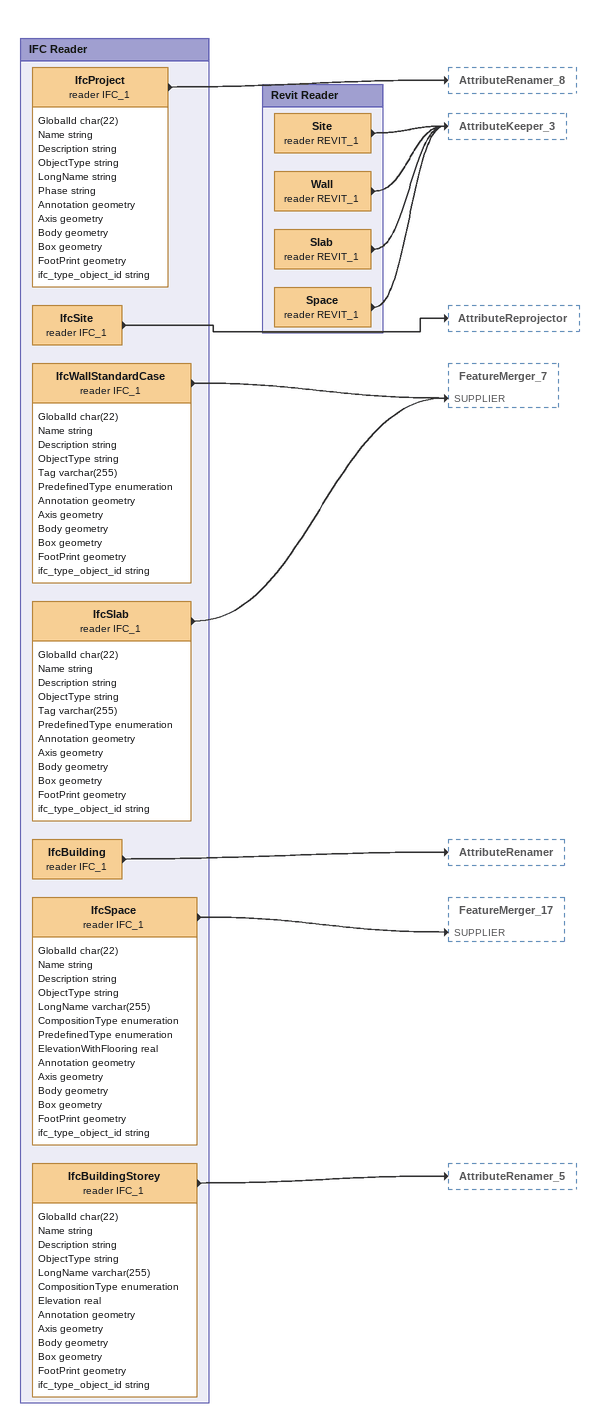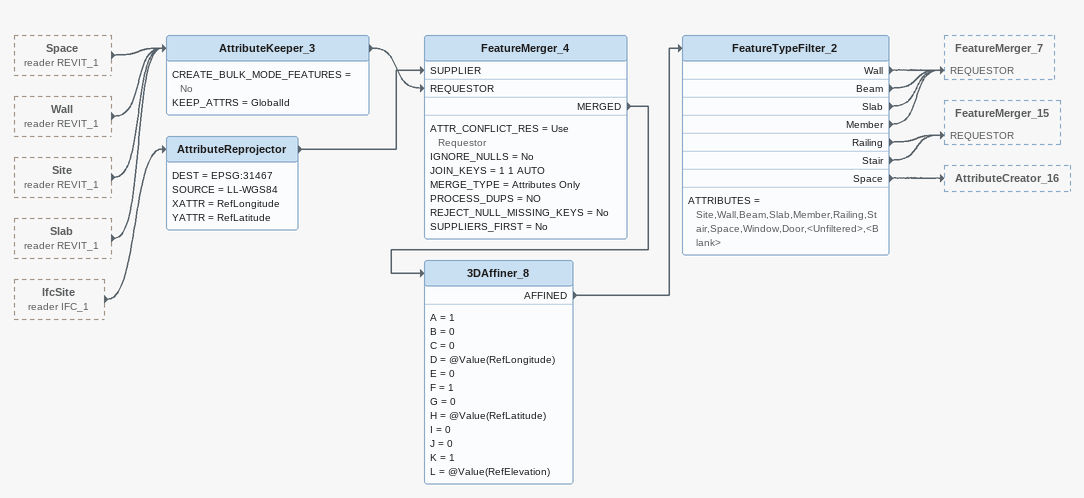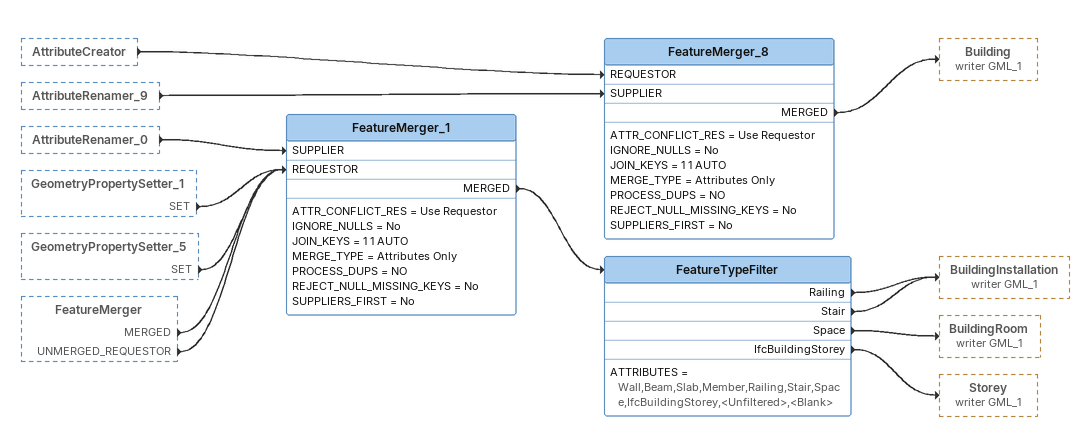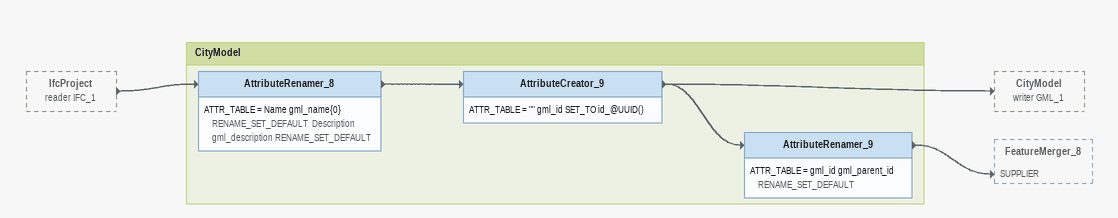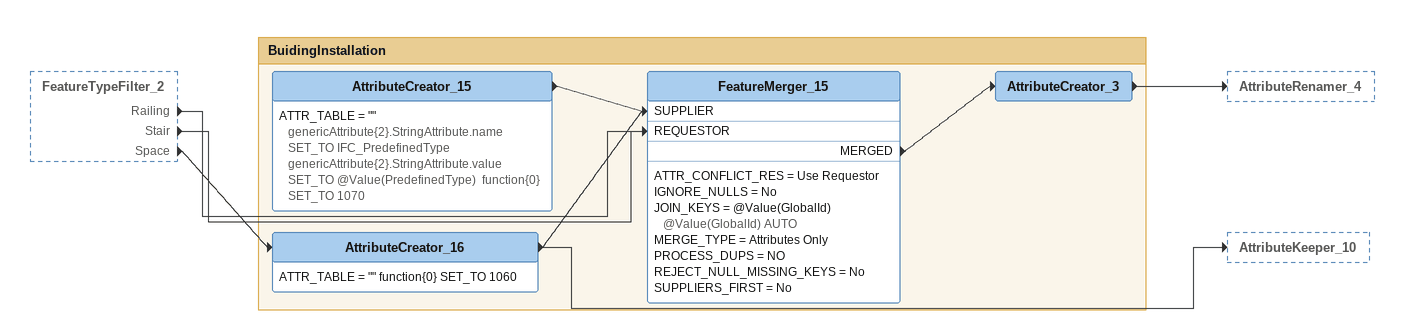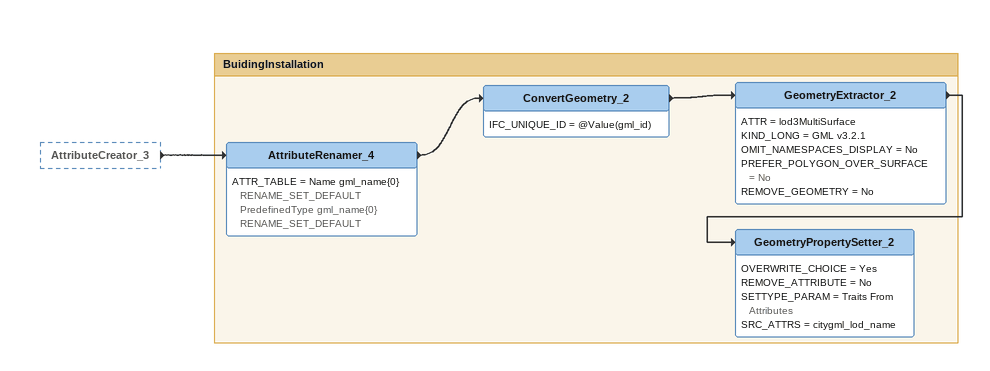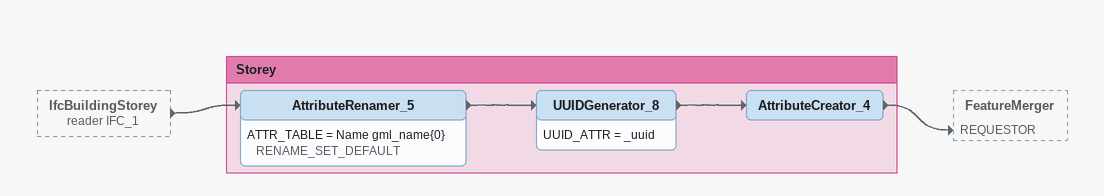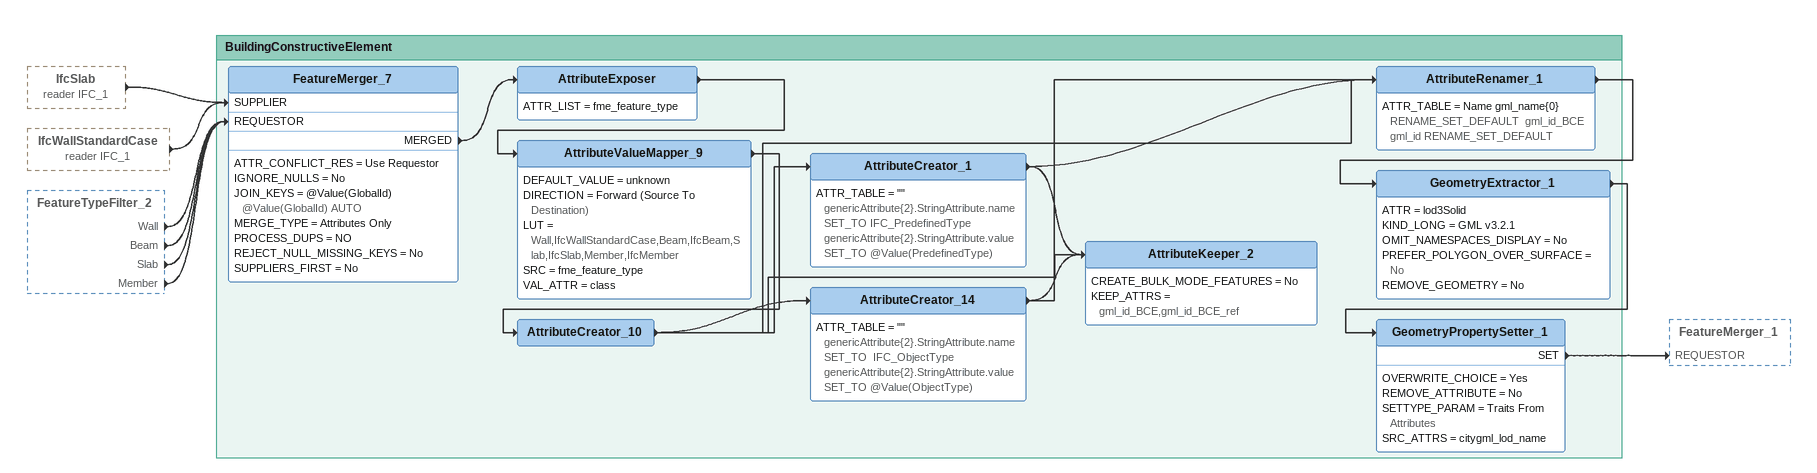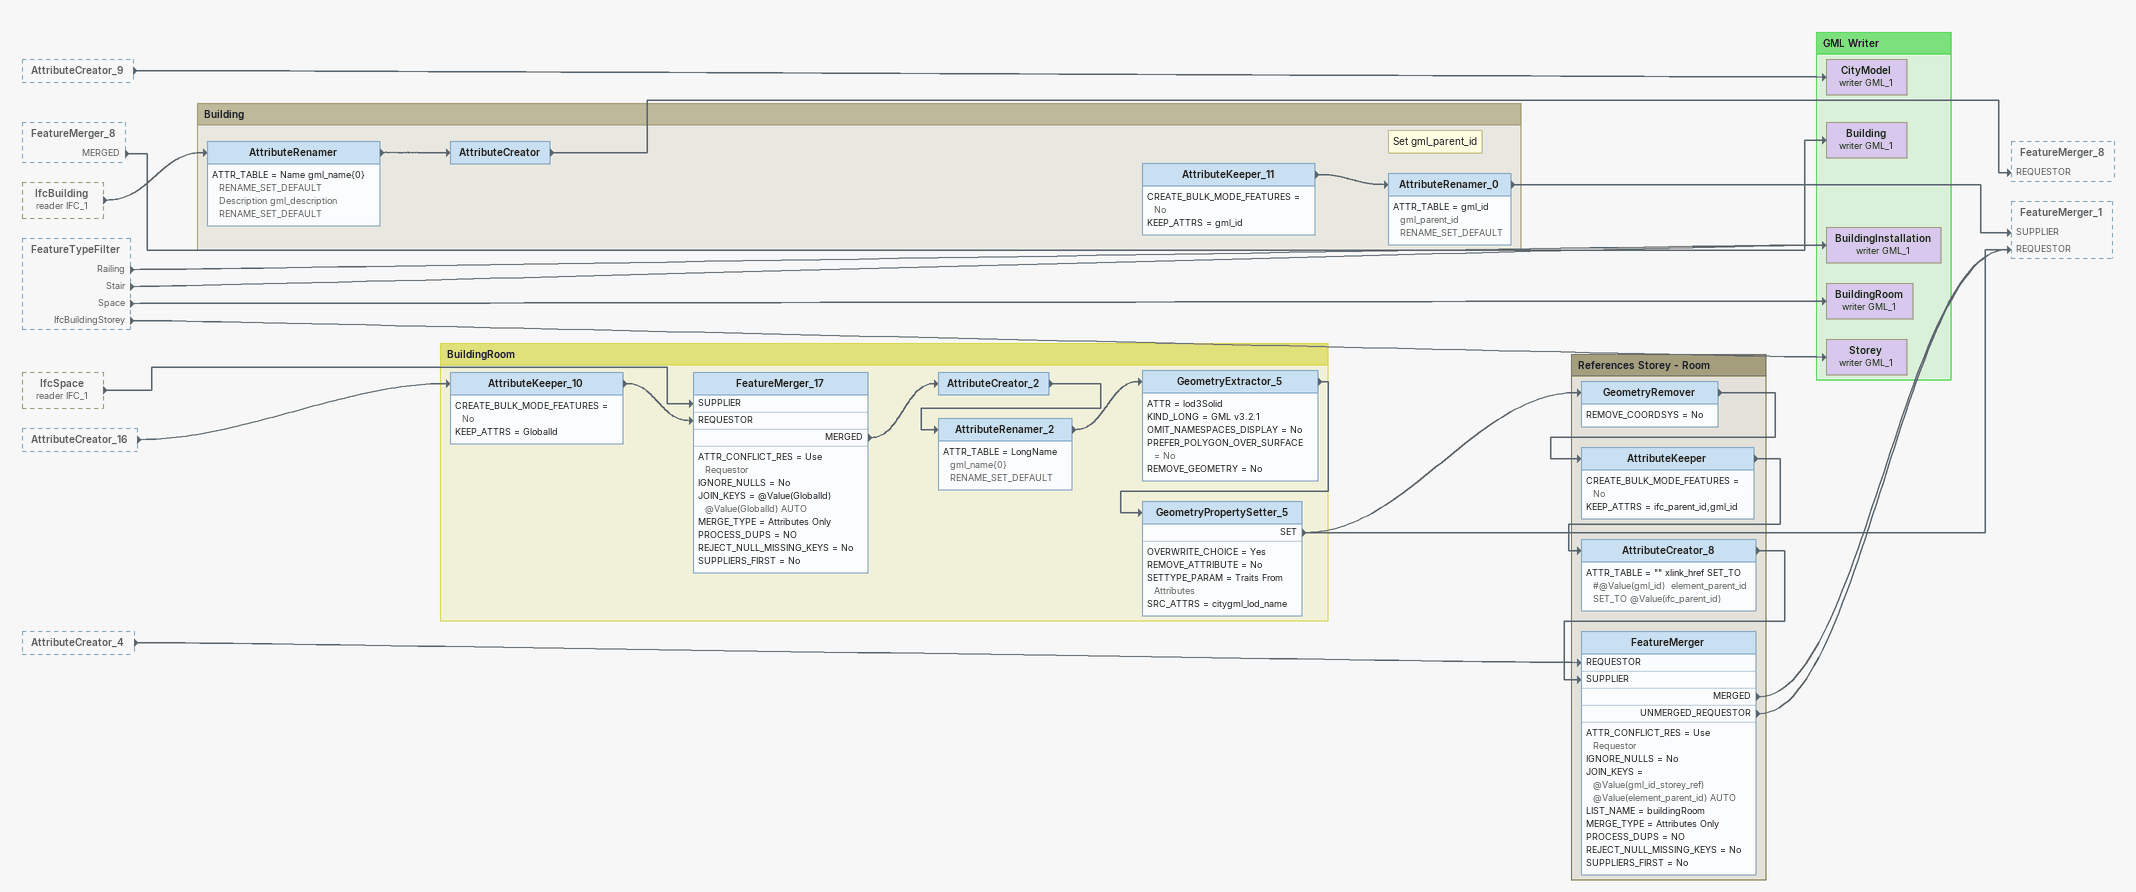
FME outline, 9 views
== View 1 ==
Bookmark: IFC Reader
IfcProject (reader IFC_1)
    attributes: GlobalId char(22), Name string, Description string, ObjectType string, LongName string, Phase string, Annotation geometry, Axis geometry, Body geometry, Box geometry, FootPrint geometry, ifc_type_object_id string
    -> AttributeRenamer_8
IfcSite (reader IFC_1)
    -> AttributeReprojector
IfcWallStandardCase (reader IFC_1)
    attributes: GlobalId char(22), Name string, Description string, ObjectType string, Tag varchar(255), PredefinedType enumeration, Annotation geometry, Axis geometry, Body geometry, Box geometry, FootPrint geometry, ifc_type_object_id string
    -> FeatureMerger_7 [SUPPLIER]
IfcSlab (reader IFC_1)
    attributes: GlobalId char(22), Name string, Description string, ObjectType string, Tag varchar(255), PredefinedType enumeration, Annotation geometry, Axis geometry, Body geometry, Box geometry, FootPrint geometry, ifc_type_object_id string
    -> FeatureMerger_7 [SUPPLIER]
IfcBuilding (reader IFC_1)
    -> AttributeRenamer
IfcSpace (reader IFC_1)
    attributes: GlobalId char(22), Name string, Description string, ObjectType string, LongName varchar(255), CompositionType enumeration, PredefinedType enumeration, ElevationWithFlooring real, Annotation geometry, Axis geometry, Body geometry, Box geometry, FootPrint geometry, ifc_type_object_id string
    -> FeatureMerger_17 [SUPPLIER]
IfcBuildingStorey (reader IFC_1)
    attributes: GlobalId char(22), Name string, Description string, ObjectType string, LongName varchar(255), CompositionType enumeration, Elevation real, Annotation geometry, Axis geometry, Body geometry, Box geometry, FootPrint geometry, ifc_type_object_id string
    -> AttributeRenamer_5

Bookmark: Revit Reader
Site (reader REVIT_1)
    -> AttributeKeeper_3
Wall (reader REVIT_1)
    -> AttributeKeeper_3
Slab (reader REVIT_1)
    -> AttributeKeeper_3
Space (reader REVIT_1)
    -> AttributeKeeper_3

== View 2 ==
Space (reader REVIT_1) [outside]
    -> AttributeKeeper_3
Wall (reader REVIT_1) [outside]
    -> AttributeKeeper_3
Site (reader REVIT_1) [outside]
    -> AttributeKeeper_3
Slab (reader REVIT_1) [outside]
    -> AttributeKeeper_3
IfcSite (reader IFC_1) [outside]
    -> AttributeReprojector
AttributeReprojector
    DEST = EPSG:31467
    SOURCE = LL-WGS84
    XATTR = RefLongitude
    YATTR = RefLatitude
    -> FeatureMerger_4 [SUPPLIER]
AttributeKeeper_3
    CREATE_BULK_MODE_FEATURES = No
    KEEP_ATTRS = GlobalId
    -> FeatureMerger_4 [REQUESTOR]
FeatureMerger_4
    ATTR_CONFLICT_RES = Use Requestor
    IGNORE_NULLS = No
    JOIN_KEYS = 1 1 AUTO
    MERGE_TYPE = Attributes Only
    PROCESS_DUPS = NO
    REJECT_NULL_MISSING_KEYS = No
    SUPPLIERS_FIRST = No
    MERGED -> 3DAffiner_8
3DAffiner_8
    A = 1
    B = 0
    C = 0
    D = @Value(RefLongitude)
    E = 0
    F = 1
    G = 0
    H = @Value(RefLatitude)
    I = 0
    J = 0
    K = 1
    L = @Value(RefElevation)
    AFFINED -> FeatureTypeFilter_2
FeatureTypeFilter_2
    ATTRIBUTES = Site,Wall,Beam,Slab,Member,Railing,Stair,Space,Window,Door,<Unfiltered>,<Blank>
    Wall -> FeatureMerger_7 [REQUESTOR]
    Beam -> FeatureMerger_7 [REQUESTOR]
    Slab -> FeatureMerger_7 [REQUESTOR]
    Member -> FeatureMerger_7 [REQUESTOR]
    Railing -> FeatureMerger_15 [REQUESTOR]
    Stair -> FeatureMerger_15 [REQUESTOR]
    Space -> AttributeCreator_16

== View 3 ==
AttributeCreator [outside]
    -> FeatureMerger_8 [REQUESTOR]
AttributeRenamer_9 [outside]
    -> FeatureMerger_8 [SUPPLIER]
AttributeRenamer_0 [outside]
    -> FeatureMerger_1 [SUPPLIER]
GeometryPropertySetter_1 [outside]
    SET -> FeatureMerger_1 [REQUESTOR]
GeometryPropertySetter_5 [outside]
    SET -> FeatureMerger_1 [REQUESTOR]
FeatureMerger [outside]
    MERGED -> FeatureMerger_1 [REQUESTOR]
    UNMERGED_REQUESTOR -> FeatureMerger_1 [REQUESTOR]
FeatureMerger_8
    ATTR_CONFLICT_RES = Use Requestor
    IGNORE_NULLS = No
    JOIN_KEYS = 1 1 AUTO
    MERGE_TYPE = Attributes Only
    PROCESS_DUPS = NO
    REJECT_NULL_MISSING_KEYS = No
    SUPPLIERS_FIRST = No
    MERGED -> Building (writer GML_1)
FeatureMerger_1
    ATTR_CONFLICT_RES = Use Requestor
    IGNORE_NULLS = No
    JOIN_KEYS = 1 1 AUTO
    MERGE_TYPE = Attributes Only
    PROCESS_DUPS = NO
    REJECT_NULL_MISSING_KEYS = No
    SUPPLIERS_FIRST = No
    MERGED -> FeatureTypeFilter
FeatureTypeFilter
    ATTRIBUTES = Wall,Beam,Slab,Member,Railing,Stair,Space,IfcBuildingStorey,<Unfiltered>,<Blank>
    Railing -> BuildingInstallation (writer GML_1)
    Stair -> BuildingInstallation (writer GML_1)
    Space -> BuildingRoom (writer GML_1)
    IfcBuildingStorey -> Storey (writer GML_1)

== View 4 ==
IfcProject (reader IFC_1) [outside]
    -> AttributeRenamer_8

Bookmark: CityModel
AttributeRenamer_8
    ATTR_TABLE = Name gml_name{0} RENAME_SET_DEFAULT  Description gml_description RENAME_SET_DEFAULT
    -> AttributeCreator_9
AttributeCreator_9
    ATTR_TABLE = "" gml_id SET_TO id_@UUID()
    -> AttributeRenamer_9
    -> CityModel (writer GML_1)
AttributeRenamer_9
    ATTR_TABLE = gml_id gml_parent_id RENAME_SET_DEFAULT
    -> FeatureMerger_8 [SUPPLIER]

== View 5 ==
FeatureTypeFilter_2 [outside]
    Railing -> FeatureMerger_15 [REQUESTOR]
    Stair -> FeatureMerger_15 [REQUESTOR]
    Space -> AttributeCreator_16

Bookmark: BuidingInstallation
AttributeCreator_16
    ATTR_TABLE = "" function{0} SET_TO 1060
    -> FeatureMerger_15 [SUPPLIER]
    -> AttributeKeeper_10
AttributeCreator_15
    ATTR_TABLE = "" genericAttribute{2}.StringAttribute.name SET_TO IFC_PredefinedType  genericAttribute{2}.StringAttribute.value SET_TO @Value(PredefinedType)  function{0} SET_TO 1070
    -> FeatureMerger_15 [SUPPLIER]
FeatureMerger_15
    ATTR_CONFLICT_RES = Use Requestor
    IGNORE_NULLS = No
    JOIN_KEYS = @Value(GlobalId) @Value(GlobalId) AUTO
    MERGE_TYPE = Attributes Only
    PROCESS_DUPS = NO
    REJECT_NULL_MISSING_KEYS = No
    SUPPLIERS_FIRST = No
    MERGED -> AttributeCreator_3
AttributeCreator_3
    -> AttributeRenamer_4

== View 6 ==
AttributeCreator_3 [outside]
    -> AttributeRenamer_4

Bookmark: BuidingInstallation
AttributeRenamer_4
    ATTR_TABLE = Name gml_name{0} RENAME_SET_DEFAULT  PredefinedType gml_name{0} RENAME_SET_DEFAULT
    -> ConvertGeometry_2
ConvertGeometry_2
    IFC_UNIQUE_ID = @Value(gml_id)
    -> GeometryExtractor_2
GeometryExtractor_2
    ATTR = lod3MultiSurface
    KIND_LONG = GML v3.2.1
    OMIT_NAMESPACES_DISPLAY = No
    PREFER_POLYGON_OVER_SURFACE = No
    REMOVE_GEOMETRY = No
    -> GeometryPropertySetter_2
GeometryPropertySetter_2
    OVERWRITE_CHOICE = Yes
    REMOVE_ATTRIBUTE = No
    SETTYPE_PARAM = Traits From Attributes
    SRC_ATTRS = citygml_lod_name

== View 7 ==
IfcBuildingStorey (reader IFC_1) [outside]
    -> AttributeRenamer_5

Bookmark: Storey
AttributeRenamer_5
    ATTR_TABLE = Name gml_name{0} RENAME_SET_DEFAULT
    -> UUIDGenerator_8
UUIDGenerator_8
    UUID_ATTR = _uuid
    -> AttributeCreator_4
AttributeCreator_4
    -> FeatureMerger [REQUESTOR]

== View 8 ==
IfcSlab (reader IFC_1) [outside]
    -> FeatureMerger_7 [SUPPLIER]
IfcWallStandardCase (reader IFC_1) [outside]
    -> FeatureMerger_7 [SUPPLIER]
FeatureTypeFilter_2 [outside]
    Wall -> FeatureMerger_7 [REQUESTOR]
    Beam -> FeatureMerger_7 [REQUESTOR]
    Slab -> FeatureMerger_7 [REQUESTOR]
    Member -> FeatureMerger_7 [REQUESTOR]

Bookmark: BuildingConstructiveElement
FeatureMerger_7
    ATTR_CONFLICT_RES = Use Requestor
    IGNORE_NULLS = No
    JOIN_KEYS = @Value(GlobalId) @Value(GlobalId) AUTO
    MERGE_TYPE = Attributes Only
    PROCESS_DUPS = NO
    REJECT_NULL_MISSING_KEYS = No
    SUPPLIERS_FIRST = No
    MERGED -> AttributeExposer
AttributeExposer
    ATTR_LIST = fme_feature_type
    -> AttributeValueMapper_9
AttributeValueMapper_9
    DEFAULT_VALUE = unknown
    DIRECTION = Forward (Source To Destination)
    LUT = Wall,IfcWallStandardCase,Beam,IfcBeam,Slab,IfcSlab,Member,IfcMember
    SRC = fme_feature_type
    VAL_ATTR = class
    -> AttributeCreator_10
AttributeCreator_10
    -> AttributeRenamer_1
    -> AttributeCreator_14
    -> AttributeKeeper_2
    -> AttributeCreator_1
AttributeCreator_1
    ATTR_TABLE = "" genericAttribute{2}.StringAttribute.name SET_TO IFC_PredefinedType  genericAttribute{2}.StringAttribute.value SET_TO @Value(PredefinedType)
    -> AttributeKeeper_2
    -> AttributeRenamer_1
AttributeCreator_14
    ATTR_TABLE = "" genericAttribute{2}.StringAttribute.name SET_TO  IFC_ObjectType  genericAttribute{2}.StringAttribute.value SET_TO @Value(ObjectType)
    -> AttributeKeeper_2
    -> AttributeRenamer_1
AttributeRenamer_1
    ATTR_TABLE = Name gml_name{0} RENAME_SET_DEFAULT  gml_id_BCE gml_id RENAME_SET_DEFAULT
    -> GeometryExtractor_1
GeometryExtractor_1
    ATTR = lod3Solid
    KIND_LONG = GML v3.2.1
    OMIT_NAMESPACES_DISPLAY = No
    PREFER_POLYGON_OVER_SURFACE = No
    REMOVE_GEOMETRY = No
    -> GeometryPropertySetter_1
GeometryPropertySetter_1
    OVERWRITE_CHOICE = Yes
    REMOVE_ATTRIBUTE = No
    SETTYPE_PARAM = Traits From Attributes
    SRC_ATTRS = citygml_lod_name
    SET -> FeatureMerger_1 [REQUESTOR]
AttributeKeeper_2
    CREATE_BULK_MODE_FEATURES = No
    KEEP_ATTRS = gml_id_BCE,gml_id_BCE_ref

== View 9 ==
AttributeCreator_9 [outside]
    -> CityModel (writer GML_1)
FeatureMerger_8 [outside]
    MERGED -> Building (writer GML_1)
IfcBuilding (reader IFC_1) [outside]
    -> AttributeRenamer
FeatureTypeFilter [outside]
    Railing -> BuildingInstallation (writer GML_1)
    Stair -> BuildingInstallation (writer GML_1)
    Space -> BuildingRoom (writer GML_1)
    IfcBuildingStorey -> Storey (writer GML_1)
IfcSpace (reader IFC_1) [outside]
    -> FeatureMerger_17 [SUPPLIER]
AttributeCreator_16 [outside]
    -> AttributeKeeper_10
AttributeCreator_4 [outside]
    -> FeatureMerger [REQUESTOR]

Bookmark: GML Writer
CityModel (writer GML_1)
Building (writer GML_1)
BuildingInstallation (writer GML_1)
BuildingRoom (writer GML_1)
Storey (writer GML_1)

Bookmark: Building
AttributeRenamer
    ATTR_TABLE = Name gml_name{0} RENAME_SET_DEFAULT  Description gml_description RENAME_SET_DEFAULT
    -> AttributeCreator
AttributeCreator
    -> FeatureMerger_8 [REQUESTOR]
AttributeKeeper_11
    CREATE_BULK_MODE_FEATURES = No
    KEEP_ATTRS = gml_id
    -> AttributeRenamer_0
Note: Set gml_parent_id
AttributeRenamer_0
    ATTR_TABLE = gml_id gml_parent_id RENAME_SET_DEFAULT
    -> FeatureMerger_1 [SUPPLIER]

Bookmark: BuildingRoom
AttributeKeeper_10
    CREATE_BULK_MODE_FEATURES = No
    KEEP_ATTRS = GlobalId
    -> FeatureMerger_17 [REQUESTOR]
FeatureMerger_17
    ATTR_CONFLICT_RES = Use Requestor
    IGNORE_NULLS = No
    JOIN_KEYS = @Value(GlobalId) @Value(GlobalId) AUTO
    MERGE_TYPE = Attributes Only
    PROCESS_DUPS = NO
    REJECT_NULL_MISSING_KEYS = No
    SUPPLIERS_FIRST = No
    MERGED -> AttributeCreator_2
AttributeCreator_2
    -> AttributeRenamer_2
AttributeRenamer_2
    ATTR_TABLE = LongName gml_name{0} RENAME_SET_DEFAULT
    -> GeometryExtractor_5
GeometryExtractor_5
    ATTR = lod3Solid
    KIND_LONG = GML v3.2.1
    OMIT_NAMESPACES_DISPLAY = No
    PREFER_POLYGON_OVER_SURFACE = No
    REMOVE_GEOMETRY = No
    -> GeometryPropertySetter_5
GeometryPropertySetter_5
    OVERWRITE_CHOICE = Yes
    REMOVE_ATTRIBUTE = No
    SETTYPE_PARAM = Traits From Attributes
    SRC_ATTRS = citygml_lod_name
    SET -> FeatureMerger_1 [REQUESTOR]
    SET -> GeometryRemover

Bookmark: References Storey - Room
GeometryRemover
    REMOVE_COORDSYS = No
    -> AttributeKeeper
AttributeKeeper
    CREATE_BULK_MODE_FEATURES = No
    KEEP_ATTRS = ifc_parent_id,gml_id
    -> AttributeCreator_8
AttributeCreator_8
    ATTR_TABLE = "" xlink_href SET_TO #@Value(gml_id)  element_parent_id SET_TO @Value(ifc_parent_id)
    -> FeatureMerger [SUPPLIER]
FeatureMerger
    ATTR_CONFLICT_RES = Use Requestor
    IGNORE_NULLS = No
    JOIN_KEYS = @Value(gml_id_storey_ref) @Value(element_parent_id) AUTO
    LIST_NAME = buildingRoom
    MERGE_TYPE = Attributes Only
    PROCESS_DUPS = NO
    REJECT_NULL_MISSING_KEYS = No
    SUPPLIERS_FIRST = No
    MERGED -> FeatureMerger_1 [REQUESTOR]
    UNMERGED_REQUESTOR -> FeatureMerger_1 [REQUESTOR]
